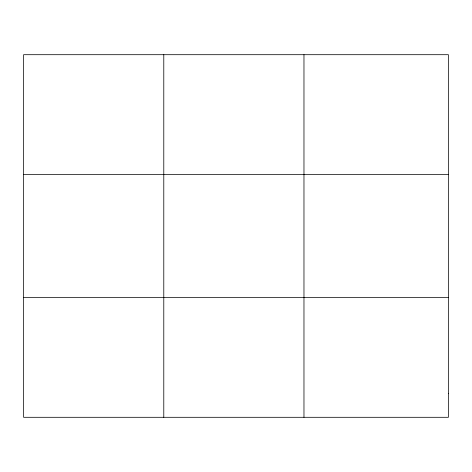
<?xml version="1.0" encoding="UTF-8"?>
<svg xmlns="http://www.w3.org/2000/svg" width="472" height="472" viewBox="0 0 472 472"><rect width="100%" height="100%" fill="white"/><g stroke="black" fill="none" stroke-linecap="round" stroke-linejoin="round"><path stroke-width="0.71" d="M163.784 54.699L163.784 417.301M303.968 54.699L303.968 417.301M23.6 174.357L448.4 174.357M23.6 297.643L448.4 297.643M448.4 393.371L448.4 417.301L23.6 417.301L23.6 54.699L448.4 54.699L448.4 393.371"/></g></svg>
